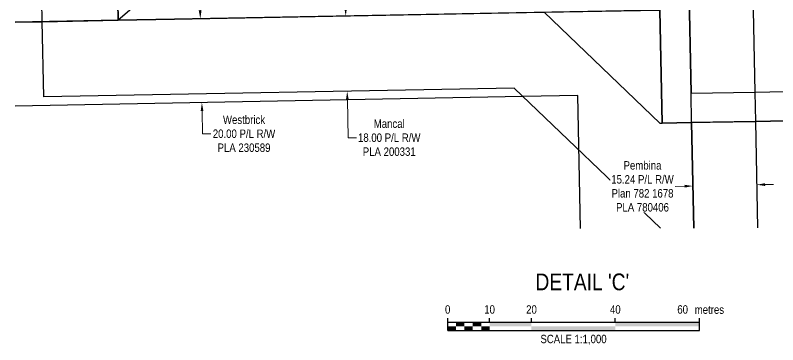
# Model space of a CAD drawing. Extents: x 586920 to 597578, y 5899013 to 5902730.
# Drawn here: x 595934 to 596843, y 5899054 to 5899447 of the extents above; entities that cross this region are included whole.
import ezdxf
from ezdxf.enums import TextEntityAlignment as Align

# ---------------------------------------------------------------- set-up
doc = ezdxf.new("R2010")
doc.units = 0
doc.header["$LTSCALE"] = 5
doc.header["$PDSIZE"] = 0.5
doc.layers.get('Defpoints').update_dxf_attribs({"color": 9})
for name, color, linetype in [('C-RW', 13, 'Continuous'), ('DETAIL-T', 7, 'Continuous'), ('F-RW', 190, 'Continuous')]:
    doc.layers.add(name, color=color, linetype=linetype)
doc.layers.add('F-RW-T', color=190, linetype='Continuous', lineweight=9)
doc.styles.add('80', font='ARIALN.TTF', dxfattribs={"height": 10})
doc.styles.add('80CG', font='ARIALN.TTF', dxfattribs={"height": 10})
doc.dimstyles.new('Compass 5 000', dxfattribs={"dimscale": 5, "dimtxt": 9, "dimasz": 2, "dimexe": 0.2, "dimexo": 0.0625, "dimgap": 0.5, "dimtad": 0, "dimtih": 1, "dimtoh": 1, "dimzin": 0, "dimdsep": 46, "dimtxsty": '80CG', "dimcen": 0.1, "dimse1": 1, "dimse2": 1, "dimclrd": 256, "dimclrt": 256, "dimaunit": 1, "dimadec": 4, "dimazin": 0, "dimtfac": 0.06, "dimtofl": 0, "dimtmove": 0, "dimatfit": 1, "dimfxl": 0.2, "dimtolj": 1, "dimtzin": 0, "dimlwd": -1, "dimarcsym": 0})

# ---------------------------------------------------------------- blocks, each defined once
blk = doc.blocks.new('*D524')
at = {"layer": 'Defpoints', "color": 0, "transparency": 16777216}
for p in [(596154.39, 5899443.01), (596258.55, 5899444.98), (596260.45, 5899344.96)]:
    blk.add_point(p, dxfattribs=at)
at = {"layer": 'F-RW-T', "transparency": 16777216}
for p, q in [((596154.2, 5899453), (596154.01, 5899463)), ((596156.48, 5899332.99), (596156.99, 5899305.94)), ((596156.99, 5899305.94), (596166.99, 5899305.94))]:
    blk.add_line(p, q, dxfattribs=at)
for points in [[(596155.86, 5899453.04), (596152.53, 5899452.97), (596154.39, 5899443.01)], [(596158.14, 5899333.02), (596154.81, 5899332.96), (596156.29, 5899342.99)]]:
    blk.add_solid(points, dxfattribs=at)
at = {"layer": 'F-RW-T', "transparency": 16777216, "insert": (596206.53, 5899305.94), "char_height": 10, "attachment_point": 5, "style": '80CG'}
blk.add_mtext('\\A1;Westbrick\\P20.00 P/L R/W\\PPLA 230589', dxfattribs=at)
blk = doc.blocks.new('*D525')
at = {"layer": 'Defpoints', "color": 0, "transparency": 16777216}
for p in [(596327.84, 5899446.3), (596331.95, 5899446.38), (596333.66, 5899356.69)]:
    blk.add_point(p, dxfattribs=at)
at = {"layer": 'F-RW-T', "transparency": 16777216}
for p, q in [((596327.65, 5899456.3), (596327.46, 5899466.3)), ((596329.74, 5899346.62), (596330.6, 5899301.22)), ((596330.6, 5899301.22), (596340.6, 5899301.22))]:
    blk.add_line(p, q, dxfattribs=at)
for points in [[(596329.32, 5899456.33), (596325.99, 5899456.27), (596327.84, 5899446.3)], [(596331.4, 5899346.65), (596328.07, 5899346.59), (596329.55, 5899356.62)]]:
    blk.add_solid(points, dxfattribs=at)
at = {"layer": 'F-RW-T', "transparency": 16777216, "insert": (596379.68, 5899301.22), "char_height": 10, "attachment_point": 5, "style": '80CG'}
blk.add_mtext('\\A1;Mancal\\P18.00 P/L R/W\\PPLA 200331', dxfattribs=at)
blk = doc.blocks.new('*D527')
at = {"layer": 'Defpoints', "color": 0, "transparency": 16777216}
for p in [(596741.8, 5899245.08), (596741.83, 5899243.62), (596817.96, 5899246.61)]:
    blk.add_point(p, dxfattribs=at)
at = {"layer": 'F-RW-T', "transparency": 16777216}
for p, q in [((596731.83, 5899243.42), (596720.81, 5899243.2)), ((596827.98, 5899245.36), (596837.98, 5899245.56))]:
    blk.add_line(p, q, dxfattribs=at)
for points in [[(596731.8, 5899245.09), (596731.87, 5899241.76), (596741.83, 5899243.62)], [(596827.95, 5899247.03), (596828.02, 5899243.69), (596817.99, 5899245.16)]]:
    blk.add_solid(points, dxfattribs=at)
at = {"layer": 'F-RW-T', "transparency": 16777216, "insert": (596681.72, 5899243.2), "char_height": 10, "attachment_point": 5, "style": '80CG', "bg_fill": 3, "box_fill_scale": 1.1, "bg_fill_color": 256, "bg_fill_true_color": 13158600, "bg_fill_transparency": 0}
blk.add_mtext('\\A1;Pembina\\P15.24 P/L R/W\\PPlan 782 1678\\PPLA 780406', dxfattribs=at)
blk = doc.blocks.new('*U317')
at = {"color": 0}
for p, q in [((-150, 0), (-150, 15)), ((-150, 10), (150.24, 10)), ((-100, 10), (-100, 15)), ((-50, 10), (-50, 15)), ((50, 10), (50, 15)), ((150.24, 0), (150.24, 15)), ((-150, 0), (150.24, 0))]:
    blk.add_line(p, q, dxfattribs=at)
for points in [[(-140, 10), (-130, 10), (-140, 5), (-130, 5)], [(-120, 10), (-110, 10), (-120, 5), (-110, 5)], [(-100, 10), (-50, 10), (-100, 5), (-50, 5)], [(50, 10), (150.24, 10), (50, 5), (150.24, 5)], [(-150, 5), (-140, 5), (-150, 0), (-140, 0)], [(-130, 5), (-120, 5), (-130, 0), (-120, 0)], [(-110, 5), (-100, 5), (-110, 0), (-100, 0)], [(-50, 5), (50, 5), (-50, 0), (50, 0)]]:
    blk.add_solid(points, dxfattribs=at)
at = {"color": 0, "style": '80'}
blk.add_text('metres', height=10, dxfattribs=at).set_placement((162.24, 20), align=Align.CENTER)
at = {"color": 0, "char_height": 10, "style": '80'}
for s, insert, attachment_point in [('0', (-150, 30.21), 2), ('10', (-100, 30.21), 2), ('20', (-50, 30.21), 2), ('40', (50, 30.21), 2), ('60', (136.7, 30.22), 3), ('SCALE 1:1,000', (0.12, -5), 2)]:
    blk.add_mtext(s, dxfattribs=dict(at, insert=insert, attachment_point=attachment_point))

msp = doc.modelspace()

# ---------------------------------------------------------------- linework, layer by layer
at = {"layer": 'C-RW'}
for points in [[(597270.758, 5899329.477), (597265.121, 5899329.367), (597197.104, 5899328.063), (597083.789, 5899325.867), (597027.133, 5899324.753), (596888.125, 5899322.052), (596816.466, 5899320.681), (596740.31, 5899319.195), (596705.301, 5899318.512), (596702.583, 5899453.383), (596123.529, 5899442.463), (596056.341, 5899441.217), (596055.066, 5899506.268), (596043.666, 5900086.287), (596041.436, 5900204.4)], [(596116.493, 5900203.882), (596118.684, 5900087.735), (596078.672, 5900086.951), (596089.501, 5899536.126), (596090.665, 5899476.863), (596097.628, 5899476.996), (596700.536, 5899488.367), (596736.891, 5899489.053), (596739.604, 5899354.212), (596815.761, 5899355.695), (596887.446, 5899357.073), (597007.721, 5899359.409), (597064.378, 5899360.523), (597177.7, 5899362.715), (597245.71, 5899364.023), (597270.758, 5899364.518)], [(595933.703, 5899489), (596037.296, 5899490.859), (596055.066, 5899506.268), (596089.501, 5899536.126), (596413.103, 5899816.713), (596445.856, 5899778.941), (596097.628, 5899476.996), (596056.341, 5899441.228), (595933.703, 5899439.02)]]:
    msp.add_lwpolyline(points, dxfattribs=at)
at = {"layer": 'F-RW'}
for points in [[(596703.059, 5899193.339), (596528.503, 5899360.282), (595967.688, 5899349.957), (595965.95, 5899439.598), (595964.983, 5899489.561), (595951.116, 5900205.024)], [(596041.494, 5900204.4), (596043.754, 5900086.289), (596055.07, 5899506.268), (596056.341, 5899441.214), (596123.529, 5899442.463), (596564.256, 5899450.775), (596702.474, 5899318.586), (596705.3, 5899318.577), (596740.309, 5899319.23), (596762.451, 5899319.656), (596816.465, 5899320.695), (596888.123, 5899322.052)], [(596742.842, 5899193.45), (596740.31, 5899319.195), (596739.604, 5899354.212), (596736.888, 5899489.053), (596733.757, 5899644.538), (596733.29, 5899667.851), (596732.087, 5899727.498), (596731.244, 5899768.029), (596730.682, 5899795.016), (596729.721, 5899845.076), (596728.711, 5899895.045), (596726.035, 5900018.232), (596722.125, 5900199.702)], [(596798.011, 5900199.178), (596801.679, 5900044.61), (596804.272, 5899924.361), (596804.876, 5899896.378), (596805.877, 5899846.408), (596806.837, 5899796.351), (596807.519, 5899763.132), (596808.97, 5899692.919), (596809.573, 5899662.997), (596810.64, 5899609.959), (596815.761, 5899355.695), (596816.466, 5899320.681), (596819.023, 5899193.662)], [(595933.703, 5899438.954), (595965.952, 5899439.531), (596056.411, 5899441.179), (596123.53, 5899442.42), (596564.256, 5899450.788), (596702.584, 5899453.433), (596705.3, 5899318.57), (596740.309, 5899319.23), (596742.844, 5899193.45)], [(596607.766, 5899193.074), (596604.578, 5899351.593), (596538.912, 5899350.327), (596058.488, 5899341.073), (595933.703, 5899338.85)]]:
    msp.add_lwpolyline(points, dxfattribs=at)

# ---------------------------------------------------------------- block references
at = {"layer": 'DETAIL-T', "xscale": 0.99954694, "yscale": 0.99954694, "zscale": 0.99954694}
msp.add_blockref('*U317', (596599.324, 5899071.304), dxfattribs=at)

# ---------------------------------------------------------------- texts
at = {"layer": 'DETAIL-T', "color": 3, "insert": (596609.979, 5899129.226), "char_height": 19.9909, "width": 223.7566, "attachment_point": 5, "style": '80CG'}
msp.add_mtext("DETAIL 'C'", dxfattribs=at)

# ---------------------------------------------------------------- dimensions: what is measured, and where the dimension line sits
at = {"layer": 'F-RW-T', "color": 6}
for base, p1, p2, text, picture, middle in [((596154.387, 5899443.006), (596260.445, 5899344.963), (596258.546, 5899444.984), 'Westbrick\\P20.00 P/L R/W\\PPLA 230589', '*D524', (596206.529, 5899305.938)), ((596327.844, 5899446.3), (596333.656, 5899356.694), (596331.953, 5899446.378), 'Mancal\\P18.00 P/L R/W\\PPLA 200331', '*D525', (596379.685, 5899301.218))]:
    dim = msp.add_linear_dim(base=base, p1=p1, p2=p2, angle=91.087707, text=text, dimstyle='Compass 5 000', dxfattribs=at)
    dim.commit()
    dim.dimension.update_dxf_attribs({"geometry": picture, "text_midpoint": middle, "dimtype": 161})

# ---------------------------------------------------------------- next in the draw order: dimensions: what is measured, and where the dimension line sits
dim = msp.add_linear_dim(base=(596741.832, 5899243.625), p1=(596817.957, 5899246.61), p2=(596741.802, 5899245.077), angle=181.153491, text='Pembina\\P15.24 P/L R/W\\PPlan 782 1678\\PPLA 780406', dimstyle='Compass 5 000', override={"dimtfill": 1}, dxfattribs=at)
dim.commit()
dim.dimension.update_dxf_attribs({"geometry": '*D527', "text_midpoint": (596681.723, 5899243.202), "dimtype": 161})

doc.saveas('drawing.dxf')
